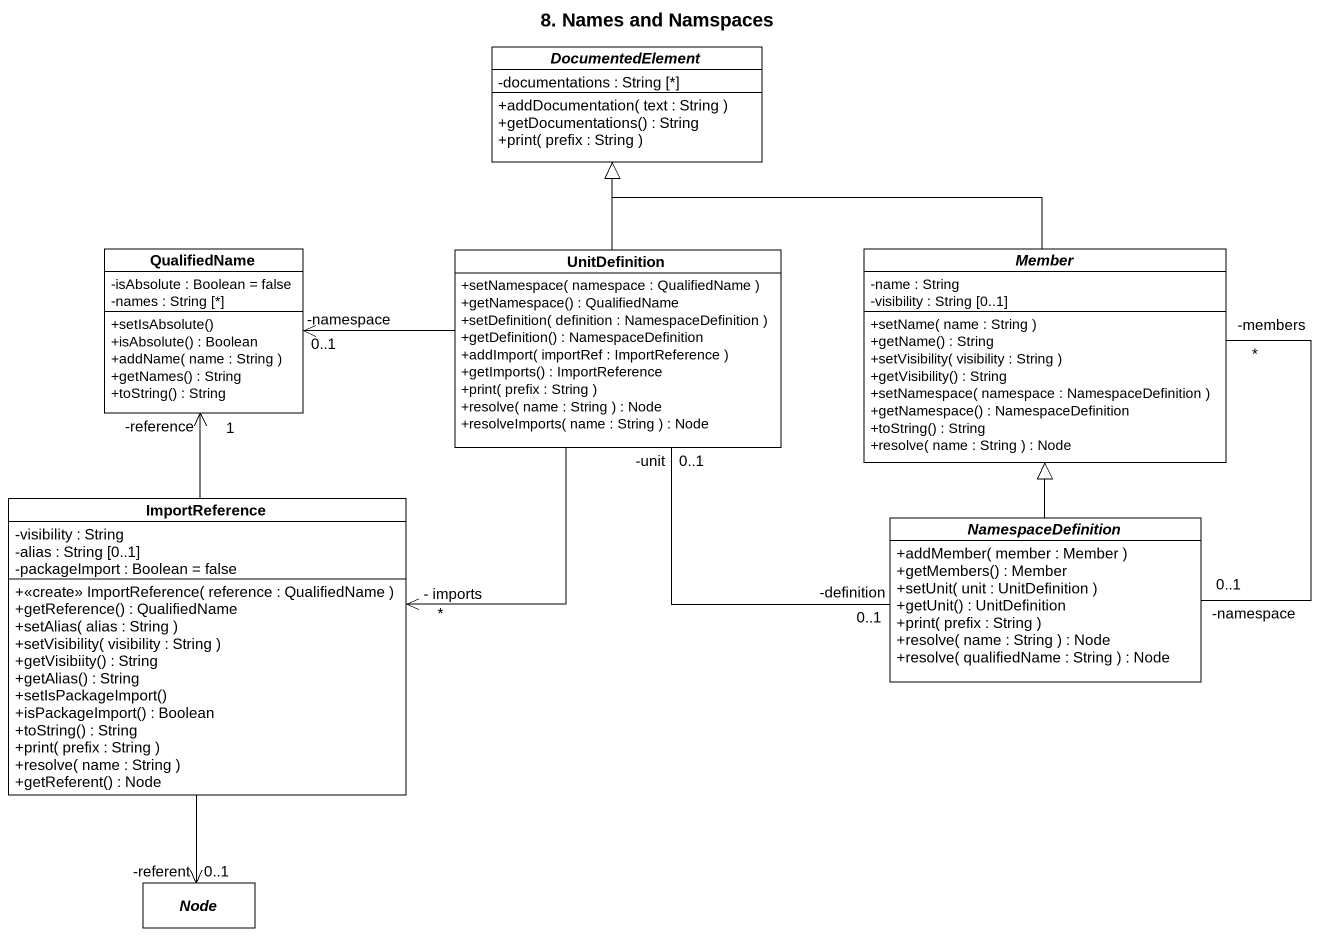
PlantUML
@startuml
title 8. Names and Namspaces
hide circle
hide empty members
skinparam classAttributeIconSize 0
abstract class DocumentedElement {
  -documentations : String [*]
  +addDocumentation( text : String )
  +getDocumentations() : String
  +print( prefix : String )
}
class QualifiedName {
  -isAbsolute : Boolean = false
  -names : String [*]
  +setIsAbsolute()
  +isAbsolute() : Boolean
  +addName( name : String )
  +getNames() : String
  +toString() : String
}
class UnitDefinition {
  +setNamespace( namespace : QualifiedName )
  +getNamespace() : QualifiedName
  +setDefinition( definition : NamespaceDefinition )
  +getDefinition() : NamespaceDefinition
  +addImport( importRef : ImportReference )
  +getImports() : ImportReference
  +print( prefix : String )
  +resolve( name : String ) : Node
  +resolveImports( name : String ) : Node
}
abstract class Member {
  -name : String
  -visibility : String [0..1]
  +setName( name : String )
  +getName() : String
  +setVisibility( visibility : String )
  +getVisibility() : String
  +setNamespace( namespace : NamespaceDefinition )
  +getNamespace() : NamespaceDefinition
  +toString() : String
  +resolve( name : String ) : Node
}
class ImportReference {
  -visibility : String
  -alias : String [0..1]
  -packageImport : Boolean = false
  +<<create>> ImportReference( reference : QualifiedName )
  +getReference() : QualifiedName
  +setAlias( alias : String )
  +setVisibility( visibility : String )
  +getVisibiity() : String
  +getAlias() : String
  +setIsPackageImport()
  +isPackageImport() : Boolean
  +toString() : String
  +print( prefix : String )
  +resolve( name : String )
  +getReferent() : Node
}
abstract class NamespaceDefinition {
  +addMember( member : Member )
  +getMembers() : Member
  +setUnit( unit : UnitDefinition )
  +getUnit() : UnitDefinition
  +print( prefix : String )
  +resolve( name : String ) : Node
  +resolve( qualifiedName : String ) : Node
}
abstract class "Node" as Node_
UnitDefinition -up-|> DocumentedElement
UnitDefinition -left-> "-namespace\n0..1" QualifiedName
UnitDefinition --> "- imports\n*" ImportReference
UnitDefinition "-unit\n0..1" -right- "-definition\n0..1" NamespaceDefinition
Member -up-|> DocumentedElement
ImportReference -up-> "-reference\n1" QualifiedName
ImportReference --> "-referent\n0..1" Node_
NamespaceDefinition -up-|> Member
NamespaceDefinition "-namespace\n0..1" -up- "-members\n*" Member
@enduml
